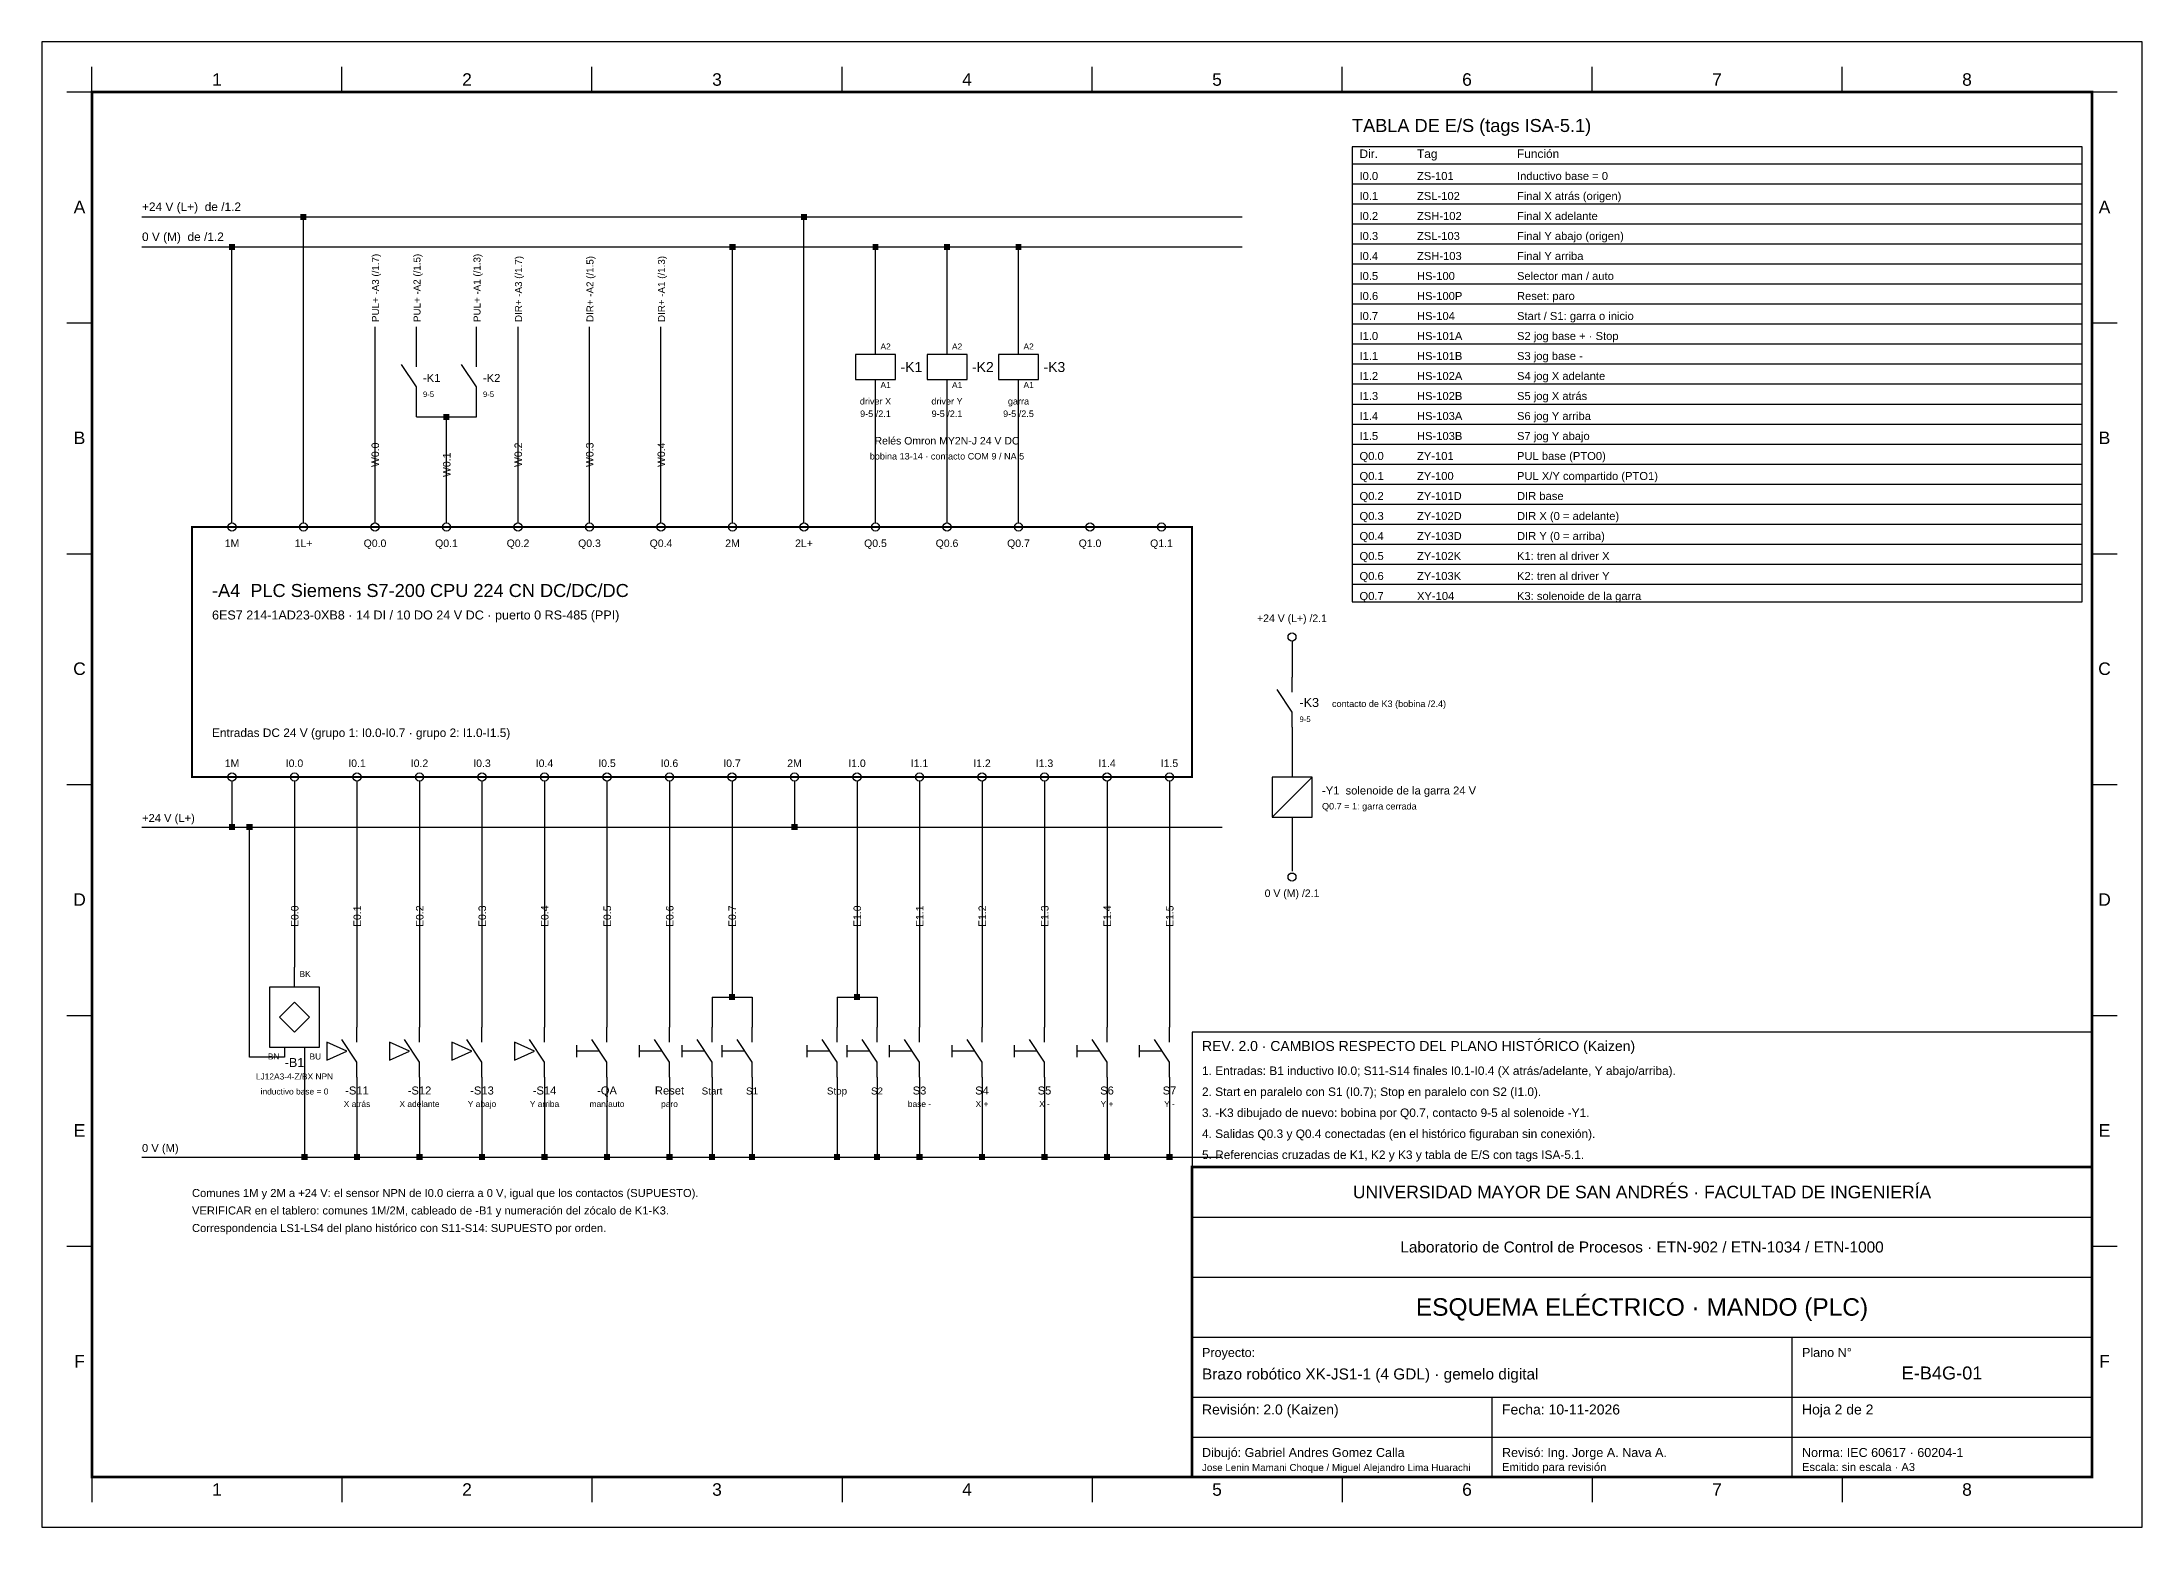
# Model space of a CAD drawing. Header units: millimetres. Extents: x 0 to 870, y 0 to 297.
# Drawn here: x 450 to 870, y 0 to 297 of the extents above; entities that cross this region are included whole.
import ezdxf
from ezdxf.enums import TextEntityAlignment as Align

# ---------------------------------------------------------------- set-up
doc = ezdxf.new("R2010")
doc.units = ezdxf.units.MM
doc.header["$MEASUREMENT"] = 0
for name, color, linetype in [('BORNES', 8, 'CONTINUOUS'), ('CAJETIN', 7, 'CONTINUOUS'), ('CC0V', 5, 'CONTINUOUS'), ('CC24', 1, 'CONTINUOUS'), ('MANDO', 3, 'CONTINUOUS'), ('MARCO', 7, 'CONTINUOUS'), ('NOTAS', 7, 'CONTINUOUS'), ('NUMEROS_CABLE', 3, 'CONTINUOUS'), ('REFERENCIAS', 6, 'CONTINUOUS'), ('REVISION', 1, 'CONTINUOUS'), ('SIMBOLOS', 7, 'CONTINUOUS'), ('TAGS', 2, 'CONTINUOUS'), ('TEXTO', 7, 'CONTINUOUS')]:
    doc.layers.add(name, color=color, linetype=linetype)
doc.styles.add('NORMAL', font='arial.ttf', dxfattribs={"width": 0.9})

msp = doc.modelspace()

# ---------------------------------------------------------------- linework, layer by layer
at = {"layer": 'BORNES'}
for centre in [(488, 200), (502.3, 200), (516.6, 200), (530.9, 200), (545.2, 200), (559.5, 200), (573.8, 200), (588.1, 200), (602.4, 200), (616.7, 200), (631, 200), (645.3, 200), (659.6, 200), (673.9, 200), (700, 178), (488, 150), (500.5, 150), (513, 150), (525.5, 150), (538, 150), (550.5, 150), (563, 150), (575.5, 150), (588, 150), (600.5, 150), (613, 150), (625.5, 150), (638, 150), (650.5, 150), (663, 150), (675.5, 150), (700, 130)]:
    msp.add_circle(centre, 0.8, dxfattribs=at)
at = {"layer": 'CAJETIN'}
for p, q in [((680, 62), (860, 62)), ((680, 50), (860, 50)), ((680, 38), (860, 38)), ((800, 10), (800, 38)), ((680, 26), (860, 26)), ((740, 10), (740, 26)), ((680, 18), (860, 18))]:
    msp.add_line(p, q, dxfattribs=at)
at = {"layer": 'CAJETIN', "const_width": 0.5}
msp.add_lwpolyline([(680, 10), (860, 10), (860, 72), (680, 72)], close=True, dxfattribs=at)
at = {"layer": 'CC0V'}
for p, q in [((470, 256), (690, 256)), ((488, 200.8), (488, 256)), ((588.1, 200.8), (588.1, 256)), ((616.7, 236), (616.7, 256)), ((631, 236), (631, 256)), ((645.3, 236), (645.3, 256)), ((700, 142), (700, 131.2)), ((502.5, 96), (502.5, 74)), ((513, 90), (513, 74)), ((525.5, 90), (525.5, 74)), ((538, 90), (538, 74)), ((550.5, 90), (550.5, 74)), ((563, 90), (563, 74)), ((575.5, 90), (575.5, 74)), ((584, 90), (584, 74)), ((592, 90), (592, 74)), ((609, 90), (609, 74)), ((617, 90), (617, 74)), ((625.5, 90), (625.5, 74)), ((638, 90), (638, 74)), ((650.5, 90), (650.5, 74)), ((663, 90), (663, 74)), ((675.5, 90), (675.5, 74)), ((470, 74), (686, 74))]:
    msp.add_line(p, q, dxfattribs=at)
at = {"layer": 'CC24'}
for p, q in [((470, 262), (690, 262)), ((502.3, 200.8), (502.3, 262)), ((602.4, 200.8), (602.4, 262)), ((700, 177.2), (700, 170)), ((488, 149.2), (488, 140)), ((600.5, 149.2), (600.5, 140)), ((470, 140), (686, 140))]:
    msp.add_line(p, q, dxfattribs=at)
msp.add_lwpolyline([(498.5, 96), (498.5, 94), (491.5, 94), (491.5, 140)], dxfattribs=at)
at = {"layer": 'MANDO'}
for p, q in [((516.6, 200.8), (516.6, 240)), ((524.9, 235), (524.9, 240)), ((536.9, 235), (536.9, 240)), ((545.2, 200.8), (545.2, 240)), ((559.5, 200.8), (559.5, 240)), ((573.8, 200.8), (573.8, 240)), ((524.9, 228), (521.9, 232.5)), ((524.9, 232), (524.9, 235)), ((536.9, 228), (533.9, 232.5)), ((536.9, 232), (536.9, 235)), ((524.9, 225), (524.9, 228)), ((536.9, 225), (536.9, 228)), ((616.7, 200.8), (616.7, 228)), ((631, 200.8), (631, 228)), ((645.3, 200.8), (645.3, 228)), ((524.9, 222), (524.9, 225)), ((536.9, 222), (536.9, 225)), ((524.9, 222), (536.9, 222)), ((530.9, 200.8), (530.9, 222)), ((700, 160), (700, 150)), ((500.5, 149.2), (500.5, 112)), ((513, 149.2), (513, 112)), ((525.5, 149.2), (525.5, 112)), ((538, 149.2), (538, 112)), ((550.5, 149.2), (550.5, 112)), ((563, 149.2), (563, 112)), ((575.5, 149.2), (575.5, 112)), ((588, 149.2), (588, 112)), ((613, 149.2), (613, 112)), ((625.5, 149.2), (625.5, 112)), ((638, 149.2), (638, 112)), ((650.5, 149.2), (650.5, 112)), ((663, 149.2), (663, 112)), ((675.5, 149.2), (675.5, 112)), ((500.5, 108), (500.5, 112)), ((513, 112), (513, 100)), ((525.5, 112), (525.5, 100)), ((538, 112), (538, 100)), ((550.5, 112), (550.5, 100)), ((563, 112), (563, 100)), ((575.5, 112), (575.5, 100)), ((588, 112), (588, 106)), ((613, 112), (613, 106)), ((625.5, 112), (625.5, 100)), ((638, 112), (638, 100)), ((650.5, 112), (650.5, 100)), ((663, 112), (663, 100)), ((675.5, 112), (675.5, 100)), ((584, 106), (592, 106)), ((584, 106), (584, 100)), ((592, 106), (592, 100)), ((609, 106), (617, 106)), ((609, 106), (609, 100)), ((617, 106), (617, 100))]:
    msp.add_line(p, q, dxfattribs=at)
at = {"layer": 'MARCO'}
for p, q in [((460, 287), (460, 292)), ((510, 287), (510, 292)), ((560, 287), (560, 292)), ((610, 287), (610, 292)), ((660, 287), (660, 292)), ((710, 287), (710, 292)), ((760, 287), (760, 292)), ((810, 287), (810, 292)), ((455, 287), (460, 287)), ((860, 287), (865, 287)), ((455, 240.83), (460, 240.83)), ((860, 240.83), (865, 240.83)), ((455, 194.66), (460, 194.66)), ((860, 194.66), (865, 194.66)), ((455, 148.49), (460, 148.49)), ((860, 148.49), (865, 148.49)), ((455, 102.32), (460, 102.32)), ((860, 102.32), (865, 102.32)), ((455, 56.15), (460, 56.15)), ((860, 56.15), (865, 56.15)), ((460, 10), (460, 5)), ((510, 10), (510, 5)), ((560, 10), (560, 5)), ((610, 10), (610, 5)), ((660, 10), (660, 5)), ((710, 10), (710, 5)), ((760, 10), (760, 5)), ((810, 10), (810, 5))]:
    msp.add_line(p, q, dxfattribs=at)
msp.add_lwpolyline([(450, 0), (870, 0), (870, 297), (450, 297)], close=True, dxfattribs=at)
at = {"layer": 'MARCO', "const_width": 0.5}
msp.add_lwpolyline([(460, 10), (860, 10), (860, 287), (460, 287)], close=True, dxfattribs=at)
at = {"layer": 'REVISION'}
msp.add_lwpolyline([(680, 72), (860, 72), (860, 99), (680, 99)], close=True, dxfattribs=at)
at = {"layer": 'SIMBOLOS'}
for p, q in [((616.7, 234.5), (616.7, 236)), ((631, 234.5), (631, 236)), ((645.3, 234.5), (645.3, 236)), ((616.7, 228), (616.7, 229.5)), ((631, 228), (631, 229.5)), ((645.3, 228), (645.3, 229.5)), ((700, 167), (700, 170)), ((700, 163), (697, 167.5)), ((700, 160), (700, 163)), ((696, 142), (704, 150)), ((513, 93), (510, 97.5)), ((513, 97), (513, 100)), ((525.5, 93), (522.5, 97.5)), ((525.5, 97), (525.5, 100)), ((538, 93), (535, 97.5)), ((538, 97), (538, 100)), ((550.5, 93), (547.5, 97.5)), ((550.5, 97), (550.5, 100)), ((563, 93), (560, 97.5)), ((563, 97), (563, 100)), ((575.5, 93), (572.5, 97.5)), ((575.5, 97), (575.5, 100)), ((584, 93), (581, 97.5)), ((584, 97), (584, 100)), ((592, 93), (589, 97.5)), ((592, 97), (592, 100)), ((609, 93), (606, 97.5)), ((609, 97), (609, 100)), ((617, 93), (614, 97.5)), ((617, 97), (617, 100)), ((625.5, 93), (622.5, 97.5)), ((625.5, 97), (625.5, 100)), ((638, 93), (635, 97.5)), ((638, 97), (638, 100)), ((650.5, 93), (647.5, 97.5)), ((650.5, 97), (650.5, 100)), ((663, 93), (660, 97.5)), ((663, 97), (663, 100)), ((675.5, 93), (672.5, 97.5)), ((675.5, 97), (675.5, 100)), ((513, 90), (513, 93)), ((525.5, 90), (525.5, 93)), ((538, 90), (538, 93)), ((550.5, 90), (550.5, 93)), ((557, 94), (557, 96.4)), ((561.5, 95.2), (557, 95.2)), ((563, 90), (563, 93)), ((569.5, 94), (569.5, 96.4)), ((574, 95.2), (569.5, 95.2)), ((575.5, 90), (575.5, 93)), ((578, 94), (578, 96.4)), ((582.5, 95.2), (578, 95.2)), ((584, 90), (584, 93)), ((586, 94), (586, 96.4)), ((590.5, 95.2), (586, 95.2)), ((592, 90), (592, 93)), ((603, 94), (603, 96.4)), ((607.5, 95.2), (603, 95.2)), ((609, 90), (609, 93)), ((611, 94), (611, 96.4)), ((615.5, 95.2), (611, 95.2)), ((617, 90), (617, 93)), ((619.5, 94), (619.5, 96.4)), ((624, 95.2), (619.5, 95.2)), ((625.5, 90), (625.5, 93)), ((632, 94), (632, 96.4)), ((636.5, 95.2), (632, 95.2)), ((638, 90), (638, 93)), ((644.5, 94), (644.5, 96.4)), ((649, 95.2), (644.5, 95.2)), ((650.5, 90), (650.5, 93)), ((657, 94), (657, 96.4)), ((661.5, 95.2), (657, 95.2)), ((663, 90), (663, 93)), ((669.5, 94), (669.5, 96.4)), ((674, 95.2), (669.5, 95.2)), ((675.5, 90), (675.5, 93))]:
    msp.add_line(p, q, dxfattribs=at)
for points in [[(612.7, 229.5), (620.7, 229.5), (620.7, 234.5), (612.7, 234.5)], [(627, 229.5), (635, 229.5), (635, 234.5), (627, 234.5)], [(641.3, 229.5), (649.3, 229.5), (649.3, 234.5), (641.3, 234.5)], [(696, 142), (704, 142), (704, 150), (696, 150)], [(495.5, 96), (505.5, 96), (505.5, 108), (495.5, 108)], [(497.5, 102), (500.5, 105), (503.5, 102), (500.5, 99)], [(511, 95.2), (507, 97), (507, 93.4)], [(523.5, 95.2), (519.5, 97), (519.5, 93.4)], [(536, 95.2), (532, 97), (532, 93.4)], [(548.5, 95.2), (544.5, 97), (544.5, 93.4)]]:
    msp.add_lwpolyline(points, close=True, dxfattribs=at)
at = {"layer": 'SIMBOLOS', "const_width": 0.35}
msp.add_lwpolyline([(480, 150), (680, 150), (680, 200), (480, 200)], close=True, dxfattribs=at)
at = {"layer": 'SIMBOLOS'}
for points in [[(501.7, 261.4), (502.9, 261.4), (501.7, 262.6), (502.9, 262.6)], [(601.8, 261.4), (603, 261.4), (601.8, 262.6), (603, 262.6)], [(487.4, 255.4), (488.6, 255.4), (487.4, 256.6), (488.6, 256.6)], [(587.5, 255.4), (588.7, 255.4), (587.5, 256.6), (588.7, 256.6)], [(616.1, 255.4), (617.3, 255.4), (616.1, 256.6), (617.3, 256.6)], [(630.4, 255.4), (631.6, 255.4), (630.4, 256.6), (631.6, 256.6)], [(644.7, 255.4), (645.9, 255.4), (644.7, 256.6), (645.9, 256.6)], [(530.3, 221.4), (531.5, 221.4), (530.3, 222.6), (531.5, 222.6)], [(487.4, 139.4), (488.6, 139.4), (487.4, 140.6), (488.6, 140.6)], [(490.9, 139.4), (492.1, 139.4), (490.9, 140.6), (492.1, 140.6)], [(599.9, 139.4), (601.1, 139.4), (599.9, 140.6), (601.1, 140.6)], [(587.4, 105.4), (588.6, 105.4), (587.4, 106.6), (588.6, 106.6)], [(612.4, 105.4), (613.6, 105.4), (612.4, 106.6), (613.6, 106.6)], [(501.9, 73.4), (503.1, 73.4), (501.9, 74.6), (503.1, 74.6)], [(512.4, 73.4), (513.6, 73.4), (512.4, 74.6), (513.6, 74.6)], [(524.9, 73.4), (526.1, 73.4), (524.9, 74.6), (526.1, 74.6)], [(537.4, 73.4), (538.6, 73.4), (537.4, 74.6), (538.6, 74.6)], [(549.9, 73.4), (551.1, 73.4), (549.9, 74.6), (551.1, 74.6)], [(562.4, 73.4), (563.6, 73.4), (562.4, 74.6), (563.6, 74.6)], [(574.9, 73.4), (576.1, 73.4), (574.9, 74.6), (576.1, 74.6)], [(583.4, 73.4), (584.6, 73.4), (583.4, 74.6), (584.6, 74.6)], [(591.4, 73.4), (592.6, 73.4), (591.4, 74.6), (592.6, 74.6)], [(608.4, 73.4), (609.6, 73.4), (608.4, 74.6), (609.6, 74.6)], [(616.4, 73.4), (617.6, 73.4), (616.4, 74.6), (617.6, 74.6)], [(624.9, 73.4), (626.1, 73.4), (624.9, 74.6), (626.1, 74.6)], [(637.4, 73.4), (638.6, 73.4), (637.4, 74.6), (638.6, 74.6)], [(649.9, 73.4), (651.1, 73.4), (649.9, 74.6), (651.1, 74.6)], [(662.4, 73.4), (663.6, 73.4), (662.4, 74.6), (663.6, 74.6)], [(674.9, 73.4), (676.1, 73.4), (674.9, 74.6), (676.1, 74.6)]]:
    msp.add_solid(points, dxfattribs=at)
at = {"layer": 'TEXTO'}
for p, q in [((712, 272.6), (858, 272.6)), ((712, 268.6), (858, 268.6)), ((712, 264.6), (858, 264.6)), ((712, 260.6), (858, 260.6)), ((712, 256.6), (858, 256.6)), ((712, 252.6), (858, 252.6)), ((712, 248.6), (858, 248.6)), ((712, 244.6), (858, 244.6)), ((712, 240.6), (858, 240.6)), ((712, 236.6), (858, 236.6)), ((712, 232.6), (858, 232.6)), ((712, 228.6), (858, 228.6)), ((712, 224.6), (858, 224.6)), ((712, 220.6), (858, 220.6)), ((712, 216.6), (858, 216.6)), ((712, 212.6), (858, 212.6)), ((712, 208.6), (858, 208.6)), ((712, 204.6), (858, 204.6)), ((712, 200.6), (858, 200.6)), ((712, 196.6), (858, 196.6)), ((712, 192.6), (858, 192.6)), ((712, 188.6), (858, 188.6))]:
    msp.add_line(p, q, dxfattribs=at)
msp.add_lwpolyline([(712, 185), (858, 185), (858, 276), (712, 276)], close=True, dxfattribs=at)

# ---------------------------------------------------------------- texts
at = {"layer": 'BORNES', "style": 'NORMAL'}
for s, height, p in [('A2', 1.2, (617.7, 235.5)), ('A2', 1.2, (632, 235.5)), ('A2', 1.2, (646.3, 235.5)), ('9-5', 1.1, (526.2, 226)), ('9-5', 1.1, (538.2, 226)), ('A1', 1.2, (617.7, 227.8)), ('A1', 1.2, (632, 227.8)), ('A1', 1.2, (646.3, 227.8)), ('9-5', 1.1, (701.5, 161)), ('BK', 1.2, (501.5, 110)), ('BU', 1.2, (503.5, 93.5))]:
    msp.add_text(s, height=height, dxfattribs=at).set_placement(p)
for s, p in [('1M', (488, 196)), ('1L+', (502.3, 196)), ('Q0.0', (516.6, 196)), ('Q0.1', (530.9, 196)), ('Q0.2', (545.2, 196)), ('Q0.3', (559.5, 196)), ('Q0.4', (573.8, 196)), ('2M', (588.1, 196)), ('2L+', (602.4, 196)), ('Q0.5', (616.7, 196)), ('Q0.6', (631, 196)), ('Q0.7', (645.3, 196)), ('Q1.0', (659.6, 196)), ('Q1.1', (673.9, 196)), ('1M', (488, 152)), ('I0.0', (500.5, 152)), ('I0.1', (513, 152)), ('I0.2', (525.5, 152)), ('I0.3', (538, 152)), ('I0.4', (550.5, 152)), ('I0.5', (563, 152)), ('I0.6', (575.5, 152)), ('I0.7', (588, 152)), ('2M', (600.5, 152)), ('I1.0', (613, 152)), ('I1.1', (625.5, 152)), ('I1.2', (638, 152)), ('I1.3', (650.5, 152)), ('I1.4', (663, 152)), ('I1.5', (675.5, 152))]:
    msp.add_text(s, height=1.5, dxfattribs=at).set_placement(p, align=Align.CENTER)
msp.add_text('BN', height=1.2, dxfattribs=at).set_placement((497.5, 93.5), align=Align.RIGHT)
at = {"layer": 'CAJETIN', "style": 'NORMAL'}
for s, height, p in [('UNIVERSIDAD MAYOR DE SAN ANDRÉS · FACULTAD DE INGENIERÍA', 2.5, (770, 67)), ('Laboratorio de Control de Procesos · ETN-902 / ETN-1034 / ETN-1000', 2.2, (770, 56)), ('ESQUEMA ELÉCTRICO · MANDO (PLC)', 3.5, (770, 44))]:
    msp.add_text(s, height=height, dxfattribs=at).set_placement(p, align=Align.MIDDLE_CENTER)
for s, height, p in [('Proyecto:', 1.8, (682, 34)), ('Plano N°', 1.8, (802, 34)), ('Brazo robótico XK-JS1-1 (4 GDL) · gemelo digital', 2.2, (682, 29.5)), ('Revisión: 2.0 (Kaizen)', 2, (682, 22.5)), ('Fecha: 10-11-2026', 2, (742, 22.5)), ('Hoja 2 de 2', 2, (802, 22.5)), ('Jose Lenin Mamani Choque / Miguel Alejandro Lima Huarachi', 1.4, (682, 11.2)), ('Dibujó: Gabriel Andres Gomez Calla', 1.8, (682, 14)), ('Emitido para revisión', 1.6, (742, 11.2)), ('Revisó: Ing. Jorge A. Nava A.', 1.8, (742, 14)), ('Escala: sin escala · A3', 1.6, (802, 11.2)), ('Norma: IEC 60617 · 60204-1', 1.8, (802, 14))]:
    msp.add_text(s, height=height, dxfattribs=at).set_placement(p)
msp.add_text('E-B4G-01', height=2.6, dxfattribs=at).set_placement((830, 29.5), align=Align.CENTER)
at = {"layer": 'MARCO', "style": 'NORMAL'}
for s, p in [('1', (485, 289.5)), ('2', (535, 289.5)), ('3', (585, 289.5)), ('4', (635, 289.5)), ('5', (685, 289.5)), ('6', (735, 289.5)), ('7', (785, 289.5)), ('8', (835, 289.5)), ('A', (457.5, 264)), ('A', (862.5, 264)), ('B', (457.5, 217.83)), ('B', (862.5, 217.83)), ('C', (457.5, 171.66)), ('C', (862.5, 171.66)), ('D', (457.5, 125.49)), ('D', (862.5, 125.49)), ('E', (457.5, 79.32)), ('E', (862.5, 79.32)), ('F', (457.5, 33.15)), ('F', (862.5, 33.15)), ('1', (485, 7.5)), ('2', (535, 7.5)), ('3', (585, 7.5)), ('4', (635, 7.5)), ('5', (685, 7.5)), ('6', (735, 7.5)), ('7', (785, 7.5)), ('8', (835, 7.5))]:
    msp.add_text(s, height=2.5, dxfattribs=at).set_placement(p, align=Align.MIDDLE_CENTER)
at = {"layer": 'NOTAS', "style": 'NORMAL'}
for s, p in [('Comunes 1M y 2M a +24 V: el sensor NPN de I0.0 cierra a 0 V, igual que los contactos (SUPUESTO).', (480, 66)), ('VERIFICAR en el tablero: comunes 1M/2M, cableado de -B1 y numeración del zócalo de K1-K3.', (480, 62.5)), ('Correspondencia LS1-LS4 del plano histórico con S11-S14: SUPUESTO por orden.', (480, 59))]:
    msp.add_text(s, height=1.6, dxfattribs=at).set_placement(p)
at = {"layer": 'NUMEROS_CABLE', "style": 'NORMAL'}
for s, p in [('W0.0', (517.4, 212)), ('W0.1', (531.7, 210)), ('W0.2', (546, 212)), ('W0.3', (560.3, 212)), ('W0.4', (574.6, 212)), ('E0.0', (501.3, 120)), ('E0.1', (513.8, 120)), ('E0.2', (526.3, 120)), ('E0.3', (538.8, 120)), ('E0.4', (551.3, 120)), ('E0.5', (563.8, 120)), ('E0.6', (576.3, 120)), ('E0.7', (588.8, 120)), ('E1.0', (613.8, 120)), ('E1.1', (626.3, 120)), ('E1.2', (638.8, 120)), ('E1.3', (651.3, 120)), ('E1.4', (663.8, 120)), ('E1.5', (676.3, 120))]:
    msp.add_text(s, height=1.5, rotation=90, dxfattribs=at).set_placement(p)
at = {"layer": 'REFERENCIAS', "style": 'NORMAL'}
for s, p in [('PUL+ -A3 (/1.7)', (517.4, 241)), ('PUL+ -A2 (/1.5)', (525.7, 241)), ('PUL+ -A1 (/1.3)', (537.7, 241)), ('DIR+ -A3 (/1.7)', (546, 241)), ('DIR+ -A2 (/1.5)', (560.3, 241)), ('DIR+ -A1 (/1.3)', (574.6, 241))]:
    msp.add_text(s, height=1.4, rotation=90, dxfattribs=at).set_placement(p)
for s, height, p in [('9-5 /2.1', 1.3, (616.7, 222)), ('9-5 /2.1', 1.3, (631, 222)), ('9-5 /2.5', 1.3, (645.3, 222)), ('+24 V (L+) /2.1', 1.5, (700, 181)), ('0 V (M) /2.1', 1.5, (700, 126))]:
    msp.add_text(s, height=height, dxfattribs=at).set_placement(p, align=Align.CENTER)
msp.add_text('contacto de K3 (bobina /2.4)', height=1.3, dxfattribs=at).set_placement((708, 164))
at = {"layer": 'REVISION', "style": 'NORMAL'}
for s, height, p in [('REV. 2.0 · CAMBIOS RESPECTO DEL PLANO HISTÓRICO (Kaizen)', 2, (682, 95.2)), ('1. Entradas: B1 inductivo I0.0; S11-S14 finales I0.1-I0.4 (X atrás/adelante, Y abajo/arriba).', 1.7, (682, 90.4)), ('2. Start en paralelo con S1 (I0.7); Stop en paralelo con S2 (I1.0).', 1.7, (682, 86.2)), ('3. -K3 dibujado de nuevo: bobina por Q0.7, contacto 9-5 al solenoide -Y1.', 1.7, (682, 82)), ('4. Salidas Q0.3 y Q0.4 conectadas (en el histórico figuraban sin conexión).', 1.7, (682, 77.8)), ('5. Referencias cruzadas de K1, K2 y K3 y tabla de E/S con tags ISA-5.1.', 1.7, (682, 73.6))]:
    msp.add_text(s, height=height, dxfattribs=at).set_placement(p)
at = {"layer": 'TAGS', "style": 'NORMAL'}
for s, height, p in [('ZS-101', 1.6, (725, 269.4)), ('ZSL-102', 1.6, (725, 265.4)), ('ZSH-102', 1.6, (725, 261.4)), ('ZSL-103', 1.6, (725, 257.4)), ('ZSH-103', 1.6, (725, 253.4)), ('HS-100', 1.6, (725, 249.4)), ('HS-100P', 1.6, (725, 245.4)), ('HS-104', 1.6, (725, 241.4)), ('HS-101A', 1.6, (725, 237.4)), ('-K1', 2, (621.7, 231)), ('-K2', 2, (636, 231)), ('-K3', 2, (650.3, 231)), ('HS-101B', 1.6, (725, 233.4)), ('HS-102A', 1.6, (725, 229.4)), ('-K1', 1.6, (526.2, 229)), ('-K2', 1.6, (538.2, 229)), ('HS-102B', 1.6, (725, 225.4)), ('HS-103A', 1.6, (725, 221.4)), ('HS-103B', 1.6, (725, 217.4)), ('ZY-101', 1.6, (725, 213.4)), ('ZY-100', 1.6, (725, 209.4)), ('ZY-101D', 1.6, (725, 205.4)), ('ZY-102D', 1.6, (725, 201.4)), ('ZY-103D', 1.6, (725, 197.4)), ('ZY-102K', 1.6, (725, 193.4)), ('ZY-103K', 1.6, (725, 189.4)), ('-A4  PLC Siemens S7-200 CPU 224 CN DC/DC/DC', 2.6, (484, 186)), ('XY-104', 1.6, (725, 185.4)), ('-K3', 1.8, (701.5, 164)), ('-Y1  solenoide de la garra 24 V', 1.6, (706, 146.5))]:
    msp.add_text(s, height=height, dxfattribs=at).set_placement(p)
for s, height, p in [('-B1', 1.8, (500.5, 92)), ('-S11', 1.6, (513, 86.5)), ('-S12', 1.6, (525.5, 86.5)), ('-S13', 1.6, (538, 86.5)), ('-S14', 1.6, (550.5, 86.5)), ('-QA', 1.6, (563, 86.5)), ('Reset', 1.6, (575.5, 86.5)), ('Start', 1.4, (584, 86.5)), ('S1', 1.4, (592, 86.5)), ('Stop', 1.4, (609, 86.5)), ('S2', 1.4, (617, 86.5)), ('S3', 1.6, (625.5, 86.5)), ('S4', 1.6, (638, 86.5)), ('S5', 1.6, (650.5, 86.5)), ('S6', 1.6, (663, 86.5)), ('S7', 1.6, (675.5, 86.5))]:
    msp.add_text(s, height=height, dxfattribs=at).set_placement(p, align=Align.CENTER)
at = {"layer": 'TEXTO', "style": 'NORMAL'}
for s, height, p in [('TABLA DE E/S (tags ISA-5.1)', 2.6, (712, 279)), ('Dir.', 1.7, (713.5, 273.8)), ('Tag', 1.7, (725, 273.8)), ('Función', 1.7, (745, 273.8)), ('I0.0', 1.6, (713.5, 269.4)), ('Inductivo base = 0', 1.6, (745, 269.4)), ('+24 V (L+)  de /1.2', 1.7, (470, 263.2)), ('I0.1', 1.6, (713.5, 265.4)), ('Final X atrás (origen)', 1.6, (745, 265.4)), ('I0.2', 1.6, (713.5, 261.4)), ('Final X adelante', 1.6, (745, 261.4)), ('0 V (M)  de /1.2', 1.7, (470, 257.2)), ('I0.3', 1.6, (713.5, 257.4)), ('Final Y abajo (origen)', 1.6, (745, 257.4)), ('I0.4', 1.6, (713.5, 253.4)), ('Final Y arriba', 1.6, (745, 253.4)), ('I0.5', 1.6, (713.5, 249.4)), ('Selector man / auto', 1.6, (745, 249.4)), ('I0.6', 1.6, (713.5, 245.4)), ('Reset: paro', 1.6, (745, 245.4)), ('I0.7', 1.6, (713.5, 241.4)), ('Start / S1: garra o inicio', 1.6, (745, 241.4)), ('I1.0', 1.6, (713.5, 237.4)), ('S2 jog base + · Stop', 1.6, (745, 237.4)), ('I1.1', 1.6, (713.5, 233.4)), ('I1.2', 1.6, (713.5, 229.4)), ('S3 jog base -', 1.6, (745, 233.4)), ('S4 jog X adelante', 1.6, (745, 229.4)), ('I1.3', 1.6, (713.5, 225.4)), ('S5 jog X atrás', 1.6, (745, 225.4)), ('I1.4', 1.6, (713.5, 221.4)), ('S6 jog Y arriba', 1.6, (745, 221.4)), ('I1.5', 1.6, (713.5, 217.4)), ('S7 jog Y abajo', 1.6, (745, 217.4)), ('Q0.0', 1.6, (713.5, 213.4)), ('PUL base (PTO0)', 1.6, (745, 213.4)), ('Q0.1', 1.6, (713.5, 209.4)), ('PUL X/Y compartido (PTO1)', 1.6, (745, 209.4)), ('Q0.2', 1.6, (713.5, 205.4)), ('DIR base', 1.6, (745, 205.4)), ('Q0.3', 1.6, (713.5, 201.4)), ('DIR X (0 = adelante)', 1.6, (745, 201.4)), ('Q0.4', 1.6, (713.5, 197.4)), ('DIR Y (0 = arriba)', 1.6, (745, 197.4)), ('Q0.5', 1.6, (713.5, 193.4)), ('K1: tren al driver X', 1.6, (745, 193.4)), ('Q0.6', 1.6, (713.5, 189.4)), ('K2: tren al driver Y', 1.6, (745, 189.4)), ('Q0.7', 1.6, (713.5, 185.4)), ('K3: solenoide de la garra', 1.6, (745, 185.4)), ('6ES7 214-1AD23-0XB8 · 14 DI / 10 DO 24 V DC · puerto 0 RS-485 (PPI)', 1.8, (484, 181.5)), ('Entradas DC 24 V (grupo 1: I0.0-I0.7 · grupo 2: I1.0-I1.5)', 1.7, (484, 158)), ('Q0.7 = 1: garra cerrada', 1.3, (706, 143.5)), ('+24 V (L+)', 1.6, (470, 141)), ('0 V (M)', 1.6, (470, 75))]:
    msp.add_text(s, height=height, dxfattribs=at).set_placement(p)
for s, height, p in [('driver X', 1.3, (616.7, 224.5)), ('driver Y', 1.3, (631, 224.5)), ('garra', 1.3, (645.3, 224.5)), ('bobina 13-14 · contacto COM 9 / NA 5', 1.3, (631, 213.5)), ('Relés Omron MY2N-J 24 V DC', 1.5, (631, 216.5)), ('LJ12A3-4-Z/BX NPN', 1.2, (500.5, 89.5)), ('inductivo base = 0', 1.2, (500.5, 86.5)), ('X atrás', 1.2, (513, 84)), ('X adelante', 1.2, (525.5, 84)), ('Y abajo', 1.2, (538, 84)), ('Y arriba', 1.2, (550.5, 84)), ('man/auto', 1.2, (563, 84)), ('paro', 1.2, (575.5, 84)), ('base -', 1.2, (625.5, 84)), ('X +', 1.2, (638, 84)), ('X -', 1.2, (650.5, 84)), ('Y +', 1.2, (663, 84)), ('Y -', 1.2, (675.5, 84))]:
    msp.add_text(s, height=height, dxfattribs=at).set_placement(p, align=Align.CENTER)

doc.saveas('drawing.dxf')
